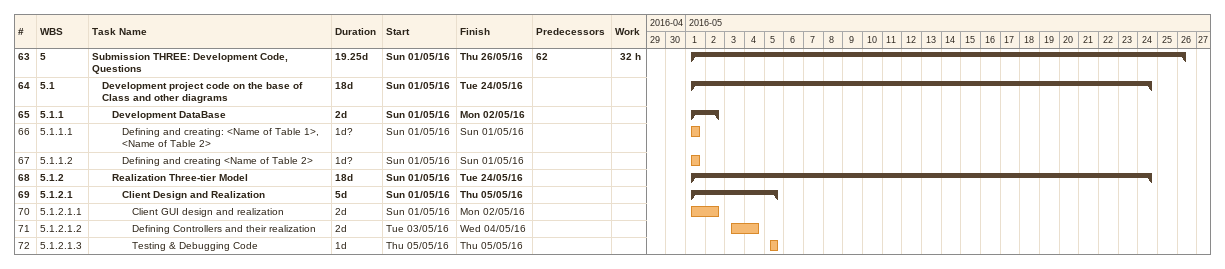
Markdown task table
| ID | WBS | Task | Duration | Start | Finish | Predecessors | Work (h) |
|---|---|---|---|---|---|---|---|
| 63 | 5 | **Submission THREE: Development Code, Questions** | 19.25d | 2016-05-01 | 2016-05-26 | 62 | 32 |
| 64 | 5.1 | **Development project code on the base of Class and other diagrams** | 18d | 2016-05-01 | 2016-05-24 |  |  |
| 65 | 5.1.1 | **Development DataBase** | 2d | 2016-05-01 | 2016-05-02 |  |  |
| 66 | 5.1.1.1 | Defining and creating: <Name of Table 1>, <Name of Table 2> | 1d? | 2016-05-01 | 2016-05-01 |  |  |
| 67 | 5.1.1.2 | Defining and creating <Name of Table 2> | 1d? | 2016-05-01 | 2016-05-01 |  |  |
| 68 | 5.1.2 | **Realization Three-tier Model** | 18d | 2016-05-01 | 2016-05-24 |  |  |
| 69 | 5.1.2.1 | **Client Design and Realization** | 5d | 2016-05-01 | 2016-05-05 |  |  |
| 70 | 5.1.2.1.1 | Client GUI design and realization | 2d | 2016-05-01 | 2016-05-02 |  |  |
| 71 | 5.1.2.1.2 | Defining Controllers and their realization | 2d | 2016-05-03 | 2016-05-04 |  |  |
| 72 | 5.1.2.1.3 | Testing & Debugging Code | 1d | 2016-05-05 | 2016-05-05 |  |  |
